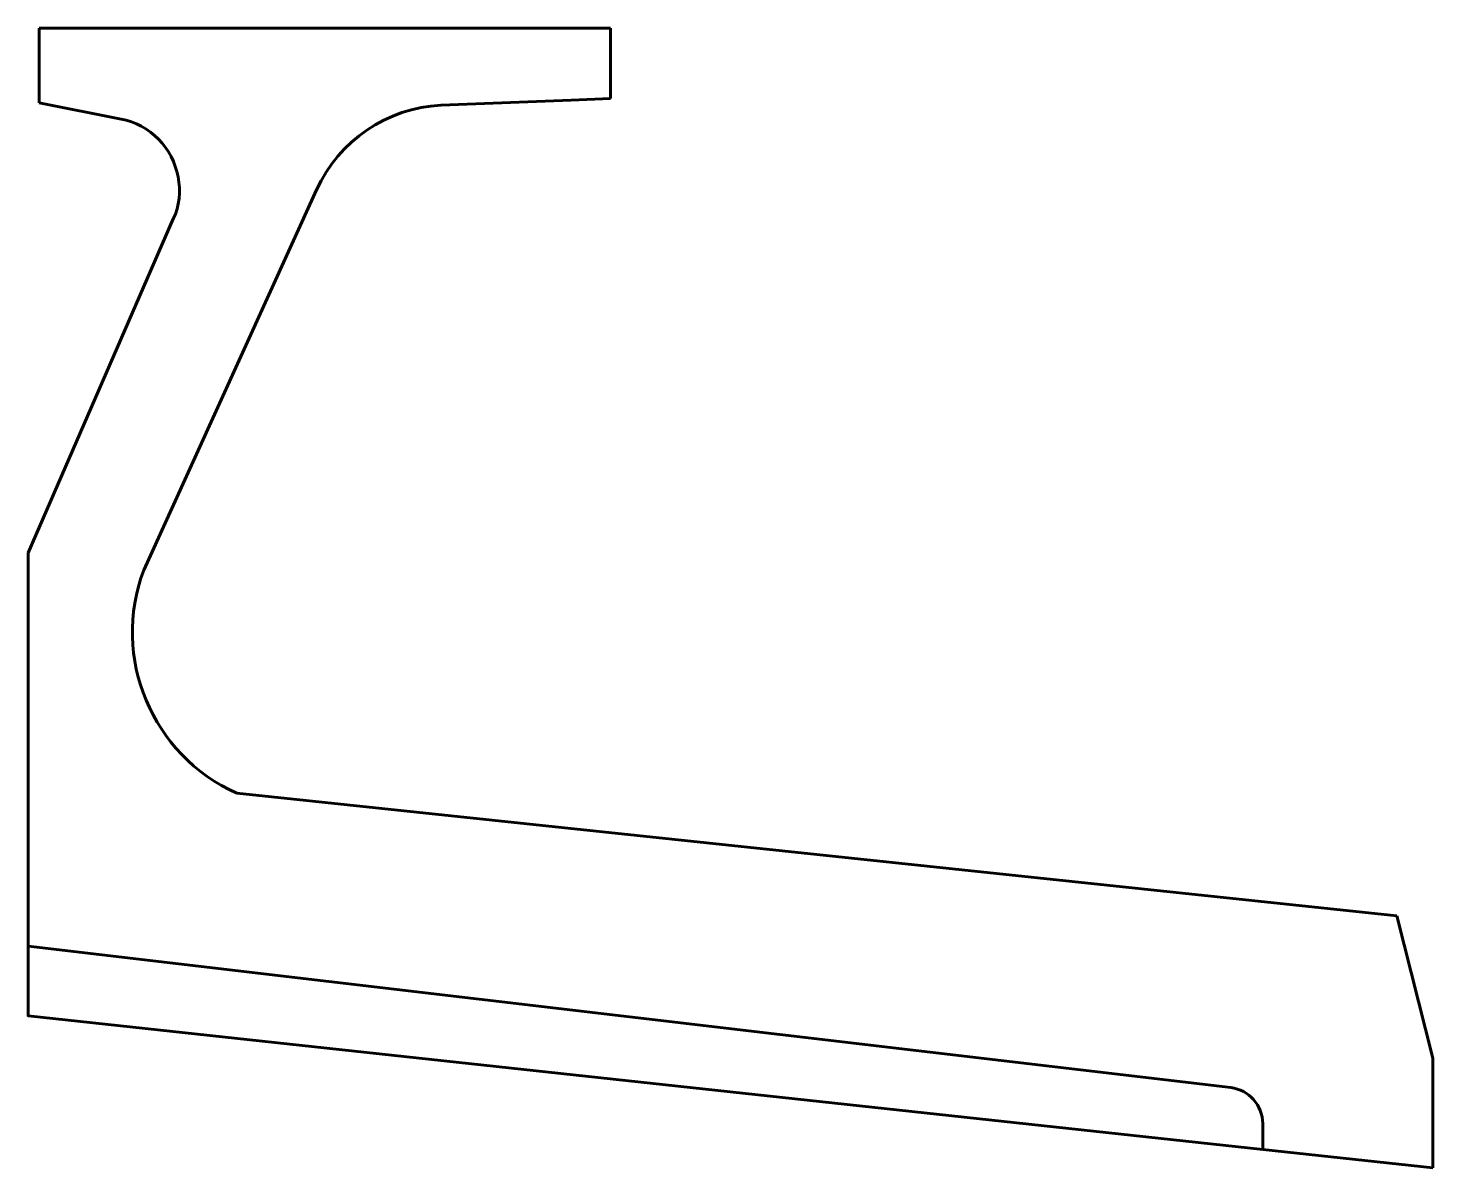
# Model space of a CAD drawing. Header units: millimetres. Extents: x -18.4 to 20.4, y 383.6 to 415.1.
import ezdxf

# ---------------------------------------------------------------- set-up
doc = ezdxf.new("R2010")
doc.units = ezdxf.units.MM
doc.linetypes.add('K5LT_BASIC', pattern=[0])

msp = doc.modelspace()

# ---------------------------------------------------------------- linework, layer by layer
at = {"color": 150, "linetype": 'K5LT_BASIC', "lineweight": 60, "true_color": 0x0080ff}
for p, q in [((-15.344, 415.115), (-18.128, 415.115)), ((-18.128, 415.115), (-18.128, 413.054)), ((-15.344, 415.115), (-2.344, 415.115)), ((-2.344, 415.115), (-2.346, 413.171)), ((-18.128, 413.054), (-15.863, 412.601)), ((-3.433, 413.128), (-7.026, 412.986)), ((-3.433, 413.128), (-2.346, 413.171)), ((-15.238, 400.142), (-10.464, 410.646)), ((-14.421, 409.842), (-18.433, 400.615)), ((-18.433, 400.615), (-18.433, 390.615)), ((19.376, 390.59), (-12.662, 393.975)), ((20.376, 386.656), (19.376, 390.59)), ((14.79, 385.844), (-18.433, 389.75)), ((20.376, 383.626), (20.376, 386.656)), ((15.673, 384.851), (15.673, 384.135)), ((15.673, 384.135), (20.376, 383.626))]:
    msp.add_line(p, q, dxfattribs=at)
msp.add_lwpolyline([(-18.433, 390.615), (-18.433, 387.828), (15.673, 384.135)], dxfattribs=at)
for centre, radius, start, end in [((-6.822, 408.991), 4, 92.927, 155.556), ((-10.675, 398.427), 4.875, 159.4015, 245.9466), ((14.673, 384.851), 1, 0, 83.2957)]:
    msp.add_arc(centre, radius, start, end, dxfattribs=at)
msp.add_open_spline([(-15.863, 412.601), (-15.477, 412.538), (-14.742, 412.121), (-14.175, 411.036), (-14.252, 410.194), (-14.421, 409.842)], degree=3, knots=[0, 0, 0, 0, 1.171586, 2.343173, 3.514761, 3.514761, 3.514761, 3.514761], dxfattribs=at)

doc.saveas('drawing.dxf')
